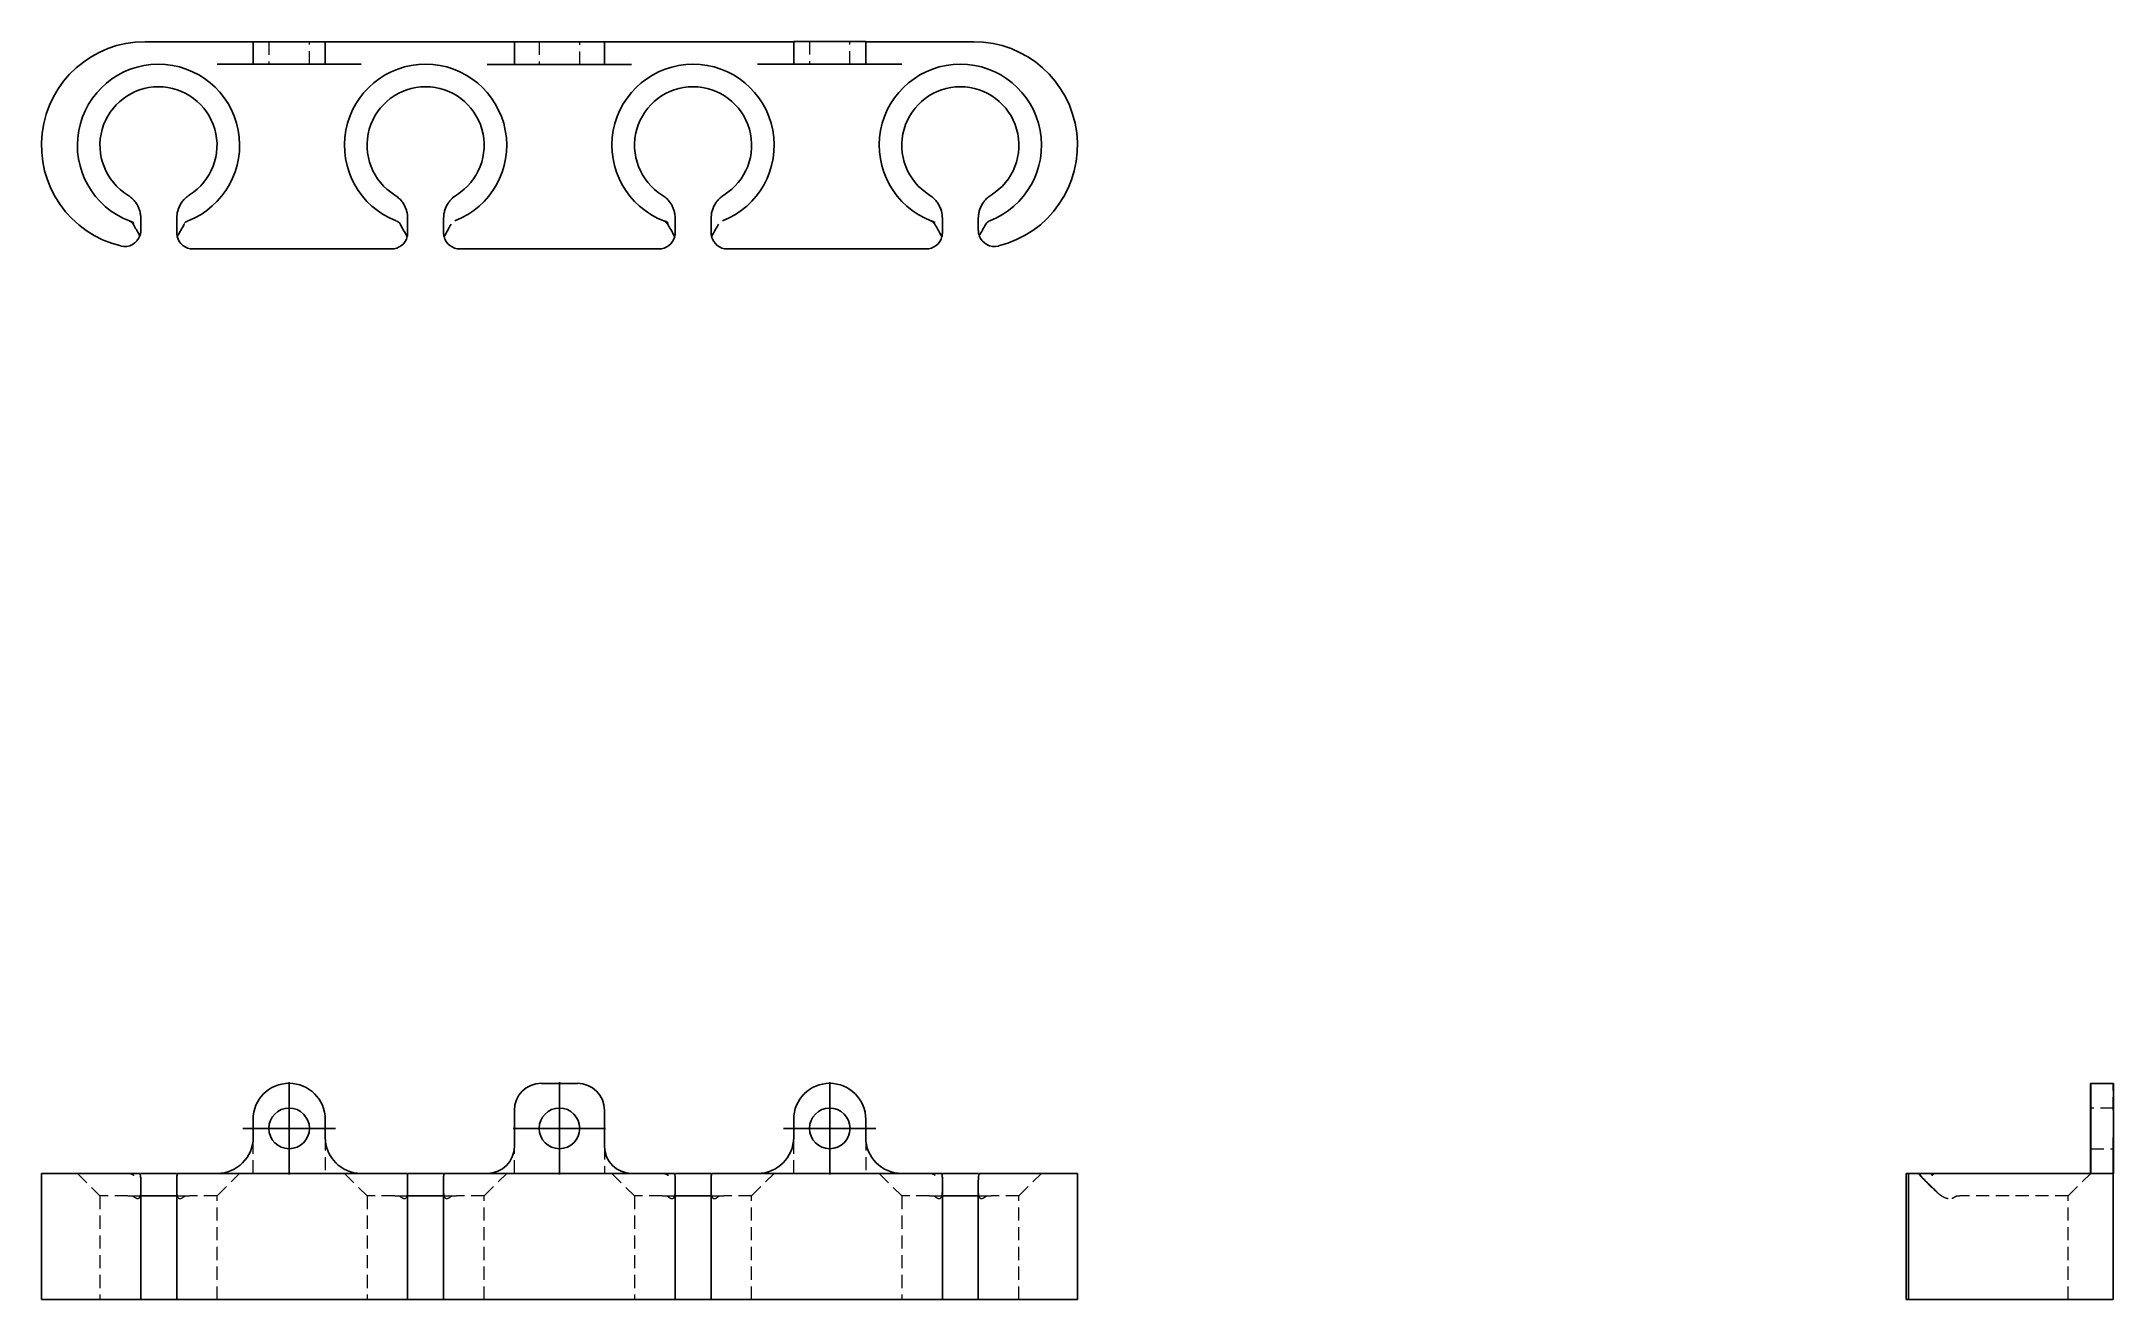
# Model space of a CAD drawing. Header units: millimetres. Extents: x 33 to 233, y 47 to 168.
import ezdxf

# ---------------------------------------------------------------- set-up
doc = ezdxf.new("R2010")
doc.units = ezdxf.units.MM
doc.linetypes.add('HIDDEN', pattern=[1.905, 1.27, -0.635])
doc.layers.add('10', color=7, linetype='Continuous')

# ---------------------------------------------------------------- blocks, each defined once
blk = doc.blocks.new('SW_CENTERMARKSYMBOL_0')
at = {"layer": '10', "color": 0}
for p, q in [((0, 2.5), (0, 4.46)), ((0, 0), (0, 2.5)), ((-2.5, 0), (-4.46, 0)), ((0, 0), (-2.5, 0)), ((0, 0), (0, -2.5)), ((0, 0), (2.5, 0)), ((2.5, 0), (4.46, 0)), ((0, -2.5), (0, -4.46))]:
    blk.add_line(p, q, dxfattribs=at)
blk = doc.blocks.new('SW_CENTERMARKSYMBOL_1')
at = {"layer": '10', "color": 0}
for p, q in [((0, 2.5), (0, 4.46)), ((0, 0), (0, 2.5)), ((-2.5, 0), (-4.46, 0)), ((0, 0), (-2.5, 0)), ((0, 0), (0, -2.5)), ((0, 0), (2.5, 0)), ((2.5, 0), (4.46, 0)), ((0, -2.5), (0, -4.46))]:
    blk.add_line(p, q, dxfattribs=at)
blk = doc.blocks.new('SW_CENTERMARKSYMBOL_2')
at = {"layer": '10', "color": 0}
for p, q in [((0, 2.5), (0, 4.46)), ((0, 0), (0, 2.5)), ((-2.5, 0), (-4.46, 0)), ((0, 0), (-2.5, 0)), ((0, 0), (0, -2.5)), ((0, 0), (2.5, 0)), ((2.5, 0), (4.46, 0)), ((0, -2.5), (0, -4.46))]:
    blk.add_line(p, q, dxfattribs=at)

msp = doc.modelspace()

# ---------------------------------------------------------------- linework, layer by layer
at = {"color": 7, "linetype": 'Continuous', "lineweight": 25}
for p, q in [((105.61, 168.01), (105.61, 165.81)), ((112.57, 168.01), (105.61, 168.01)), ((112.57, 165.81), (112.57, 168.01)), ((49.96, 167.99), (43, 167.99)), ((53.43, 167.99), (49.96, 167.99)), ((53.43, 167.99), (53.43, 165.81)), ((60.39, 167.99), (53.43, 167.99)), ((60.39, 165.81), (60.39, 167.99)), ((60.39, 167.99), (63.87, 167.99)), ((76.04, 167.99), (63.87, 167.99)), ((78.65, 167.99), (76.04, 167.99)), ((78.65, 167.99), (78.65, 165.78)), ((81.26, 167.99), (78.65, 167.99)), ((81.26, 167.99), (84.74, 167.99)), ((87.35, 167.99), (84.74, 167.99)), ((87.35, 165.78), (87.35, 167.99)), ((87.35, 167.99), (89.96, 167.99)), ((102.13, 167.99), (89.96, 167.99)), ((105.61, 167.99), (102.13, 167.99)), ((112.57, 167.99), (116.04, 167.99)), ((123, 167.99), (116.04, 167.99)), ((49.96, 165.81), (53.43, 165.81)), ((53.43, 165.81), (60.39, 165.81)), ((60.39, 165.81), (63.87, 165.81)), ((76.04, 165.78), (78.65, 165.78)), ((78.65, 165.78), (81.26, 165.78)), ((84.74, 165.78), (81.26, 165.78)), ((84.74, 165.78), (87.35, 165.78)), ((87.35, 165.78), (89.96, 165.78)), ((102.13, 165.81), (105.61, 165.81)), ((105.61, 165.81), (112.57, 165.81)), ((112.57, 165.81), (116.04, 165.81)), ((46.07, 149.75), (46.07, 149.55)), ((68.34, 149.55), (68.34, 149.75)), ((71.82, 149.75), (71.82, 149.55)), ((94.17, 149.55), (94.17, 149.75)), ((97.65, 149.75), (97.65, 149.55)), ((119.96, 149.55), (119.96, 149.75)), ((47.63, 147.99), (66.78, 147.99)), ((73.39, 147.99), (92.6, 147.99)), ((99.21, 147.99), (118.39, 147.99)), ((84.74, 67.43), (81.26, 67.43)), ((230.81, 67.43), (230.78, 67.43)), ((230.78, 67.43), (230.78, 64.83)), ((233.01, 67.43), (230.81, 67.43)), ((230.81, 67.43), (230.81, 63.96)), ((233.01, 63.96), (233.01, 67.43)), ((78.65, 64.83), (78.65, 61.35)), ((87.35, 61.35), (87.35, 64.83)), ((230.78, 61.35), (230.78, 64.83)), ((53.43, 62.22), (53.43, 63.96)), ((60.39, 62.22), (60.39, 63.96)), ((105.61, 62.22), (105.61, 63.96)), ((112.57, 62.22), (112.57, 63.96)), ((230.81, 62.22), (230.81, 63.96)), ((230.81, 62.22), (230.81, 58.74)), ((232.99, 62.22), (232.99, 58.74)), ((233.01, 58.74), (233.01, 63.96)), ((230.78, 61.35), (230.78, 58.74)), ((33, 58.74), (33, 46.57)), ((40.66, 58.74), (33, 58.74)), ((42.5, 58.74), (40.66, 58.74)), ((46.04, 58.74), (42.56, 58.74)), ((42.59, 46.57), (42.59, 58.07)), ((46.07, 58.31), (46.07, 46.57)), ((47.63, 58.74), (46.11, 58.74)), ((47.63, 58.74), (66.78, 58.74)), ((68.3, 58.74), (66.78, 58.74)), ((68.34, 46.57), (68.34, 58.31)), ((71.8, 58.74), (68.36, 58.74)), ((71.82, 58.31), (71.82, 46.57)), ((73.39, 58.74), (71.86, 58.74)), ((73.39, 58.74), (92.6, 58.74)), ((94.12, 58.74), (92.6, 58.74)), ((94.17, 46.57), (94.17, 58.31)), ((97.62, 58.74), (94.19, 58.74)), ((97.65, 58.31), (97.65, 46.57)), ((99.21, 58.74), (97.69, 58.74)), ((99.21, 58.74), (118.39, 58.74)), ((119.91, 58.74), (118.39, 58.74)), ((119.96, 46.57), (119.96, 58.31)), ((123.46, 58.74), (119.98, 58.74)), ((123.43, 58.07), (123.43, 46.57)), ((125.37, 58.74), (123.53, 58.74)), ((133, 58.74), (125.37, 58.74)), ((133, 46.57), (133, 58.74)), ((212.99, 58.74), (212.99, 46.57)), ((213.22, 58.74), (212.99, 58.74)), ((213.23, 58.74), (213.23, 46.57)), ((213.27, 58.74), (213.23, 58.74)), ((232.99, 58.74), (213.27, 58.74)), ((232.99, 46.57), (232.99, 58.74)), ((232.99, 58.74), (233.01, 58.74)), ((42.59, 56.57), (46.07, 56.57)), ((68.34, 56.57), (71.82, 56.57)), ((94.17, 56.57), (97.65, 56.57)), ((119.96, 56.57), (123.43, 56.57)), ((33, 46.57), (40.66, 46.57)), ((40.66, 46.57), (42.59, 46.57)), ((42.59, 46.57), (46.07, 46.57)), ((46.07, 46.57), (47.63, 46.57)), ((66.78, 46.57), (47.63, 46.57)), ((66.78, 46.57), (68.34, 46.57)), ((68.34, 46.57), (71.82, 46.57)), ((71.82, 46.57), (73.39, 46.57)), ((92.6, 46.57), (73.39, 46.57)), ((92.6, 46.57), (94.17, 46.57)), ((94.17, 46.57), (97.65, 46.57)), ((97.65, 46.57), (99.21, 46.57)), ((118.39, 46.57), (99.21, 46.57)), ((118.39, 46.57), (119.96, 46.57)), ((119.96, 46.57), (123.43, 46.57)), ((123.43, 46.57), (125.37, 46.57)), ((125.37, 46.57), (133, 46.57)), ((212.99, 46.57), (213.22, 46.57)), ((213.23, 46.57), (213.27, 46.57)), ((213.27, 46.57), (232.99, 46.57))]:
    msp.add_line(p, q, dxfattribs=at)
at = {"color": 7, "linetype": 'HIDDEN', "lineweight": 18}
for p, q in [((107.13, 168.01), (107.13, 165.81)), ((111.04, 165.81), (111.04, 168.01)), ((54.96, 167.99), (54.96, 165.81)), ((58.87, 165.81), (58.87, 167.99)), ((81.04, 167.99), (81.04, 165.78)), ((84.96, 165.78), (84.96, 167.99)), ((112.57, 167.99), (105.61, 167.99)), ((232.99, 64.83), (232.99, 67.43)), ((230.81, 65.04), (230.78, 65.04)), ((233.01, 65.04), (230.81, 65.04)), ((232.99, 64.83), (232.99, 58.74)), ((53.43, 58.74), (53.43, 62.22)), ((60.39, 62.22), (60.39, 58.74)), ((105.61, 58.74), (105.61, 62.22)), ((112.57, 62.22), (112.57, 58.74)), ((78.65, 58.74), (78.65, 61.35)), ((87.35, 61.35), (87.35, 58.74)), ((230.78, 61.13), (230.81, 61.13)), ((230.81, 61.13), (233.01, 61.13)), ((36.48, 58.74), (38.65, 56.57)), ((49.96, 56.57), (52.13, 58.74)), ((62.26, 58.74), (64.43, 56.57)), ((75.74, 56.57), (77.91, 58.74)), ((88.07, 58.74), (90.25, 56.57)), ((101.55, 56.57), (103.72, 58.74)), ((113.87, 58.74), (116.04, 56.57)), ((127.35, 56.57), (129.52, 58.74)), ((213.22, 58.74), (213.22, 46.57)), ((214.55, 58.31), (214.75, 58.12)), ((214.55, 58.31), (214.75, 58.12)), ((214.75, 58.12), (214.55, 58.31)), ((214.55, 58.31), (214.75, 58.12)), ((228.64, 56.57), (230.81, 58.74)), ((41.35, 56.57), (38.65, 56.57)), ((38.65, 56.57), (38.65, 46.57)), ((41.35, 56.57), (42.59, 56.57)), ((46.07, 56.57), (47.3, 56.57)), ((49.96, 56.57), (47.3, 56.57)), ((49.96, 46.57), (49.96, 56.57)), ((67.11, 56.57), (64.43, 56.57)), ((64.43, 56.57), (64.43, 46.57)), ((67.11, 56.57), (68.34, 56.57)), ((71.82, 56.57), (73.06, 56.57)), ((75.74, 56.57), (73.06, 56.57)), ((75.74, 46.57), (75.74, 56.57)), ((92.93, 56.57), (90.25, 56.57)), ((90.25, 56.57), (90.25, 46.57)), ((92.93, 56.57), (94.17, 56.57)), ((97.65, 56.57), (98.88, 56.57)), ((101.55, 56.57), (98.88, 56.57)), ((101.55, 46.57), (101.55, 56.57)), ((118.72, 56.57), (116.04, 56.57)), ((116.04, 56.57), (116.04, 46.57)), ((118.72, 56.57), (119.96, 56.57)), ((123.43, 56.57), (124.67, 56.57)), ((127.35, 56.57), (124.67, 56.57)), ((127.35, 46.57), (127.35, 56.57)), ((228.64, 56.57), (218.18, 56.57)), ((228.64, 46.57), (228.64, 56.57))]:
    msp.add_line(p, q, dxfattribs=at)
at = {"color": 7, "linetype": 'Continuous', "lineweight": 25, "flags": 128}
for points in [[(41.86, 150.37), (41.87, 150.36), (41.88, 150.35)], [(93.44, 150.38), (93.45, 150.37), (93.45, 150.35)], [(119.22, 150.39), (119.23, 150.37), (119.24, 150.36)]]:
    msp.add_lwpolyline(points, dxfattribs=at)
at = {"color": 7, "linetype": 'Continuous', "lineweight": 25}
for centre in [(56.91, 63.09), (83, 63.09), (109.09, 63.09)]:
    msp.add_circle(centre, 1.96, dxfattribs=at)
for centre, radius, start, end in [((43, 157.99), 10, 90, 256.4654), ((123, 157.99), 10, 283.7162, 90), ((44.3, 157.99), 7.83, 291.4232, 248.969), ((70.08, 157.99), 7.83, 291.2085, 248.7544), ((95.9, 157.99), 7.83, 291.2889, 248.8348), ((121.7, 157.99), 7.83, 291.227, 248.773), ((44.3, 157.99), 5.65, 301.9691, 238.4549), ((70.08, 157.99), 5.65, 301.7368, 238.2231), ((95.9, 157.99), 5.65, 301.8238, 238.31), ((121.7, 157.99), 5.65, 301.7569, 238.2431), ((41.03, 149.79), 1.57, 256.4654, 340.401), ((47.63, 149.55), 1.57, 193.386, 270), ((66.78, 149.55), 1.57, 270, 346.4772), ((73.39, 149.55), 1.57, 193.5511, 270), ((92.6, 149.55), 1.57, 270, 346.4159), ((99.21, 149.55), 1.57, 193.4896, 270), ((118.39, 149.55), 1.57, 270, 346.463), ((125, 149.79), 1.57, 199.6111, 283.7162), ((56.91, 63.96), 3.48, 0, 180), ((81.26, 64.83), 2.61, 90, 180), ((84.74, 64.83), 2.61, 0, 90), ((109.09, 63.96), 3.48, 0, 180), ((49.96, 62.22), 3.48, 270, 0), ((63.87, 62.22), 3.48, 180, 270), ((102.13, 62.22), 3.48, 270, 0), ((116.04, 62.22), 3.48, 180, 270), ((76.04, 61.35), 2.61, 270, 0), ((89.96, 61.35), 2.61, 180, 270)]:
    msp.add_arc(centre, radius, start, end, dxfattribs=at)
for points in [[(41.35, 153.17), (41.41, 153.13), (41.48, 153.08), (41.54, 153.04)], [(41.9, 152.72), (41.98, 152.62), (42.07, 152.52), (42.15, 152.4)], [(46.49, 152.4), (46.58, 152.53), (46.67, 152.65), (46.76, 152.75)], [(47.12, 153.07), (47.17, 153.11), (47.24, 153.15), (47.3, 153.19)], [(67.11, 153.18), (67.17, 153.14), (67.23, 153.1), (67.3, 153.05)], [(67.65, 152.74), (67.74, 152.64), (67.83, 152.52), (67.91, 152.4)], [(72.87, 153.05), (72.93, 153.1), (72.99, 153.14), (73.06, 153.18)], [(92.93, 153.18), (92.99, 153.14), (93.06, 153.09), (93.12, 153.05)], [(93.47, 152.73), (93.56, 152.63), (93.65, 152.52), (93.73, 152.4)], [(98.69, 153.06), (98.75, 153.1), (98.82, 153.14), (98.88, 153.18)], [(118.72, 153.18), (118.78, 153.14), (118.85, 153.1), (118.91, 153.05)], [(119.26, 152.73), (119.35, 152.64), (119.44, 152.52), (119.52, 152.4)], [(124.48, 153.05), (124.54, 153.1), (124.61, 153.14), (124.67, 153.18)], [(41.5, 150.68), (41.65, 150.65), (41.8, 150.59), (41.9, 150.51)], [(41.51, 150.67), (41.65, 150.62), (41.77, 150.54), (41.87, 150.51)], [(41.9, 150.45), (41.9, 150.46), (41.9, 150.48), (41.9, 150.51)], [(42.59, 149.79), (42.59, 150.2), (42.59, 150.59), (42.59, 150.95)], [(46.07, 150.98), (46.07, 150.6), (46.07, 150.2), (46.07, 149.75)], [(46.11, 149.19), (46.34, 149.58), (46.56, 149.97), (46.78, 150.36)], [(46.78, 150.44), (46.87, 150.55), (47, 150.64), (47.14, 150.69)], [(67.27, 150.68), (67.41, 150.63), (67.54, 150.53), (67.64, 150.42)], [(67.63, 150.36), (67.85, 149.96), (68.07, 149.57), (68.3, 149.19)], [(68.34, 149.75), (68.34, 150.19), (68.34, 150.59), (68.34, 150.96)], [(71.82, 150.96), (71.82, 150.59), (71.82, 150.19), (71.82, 149.75)], [(72.54, 150.36), (72.54, 150.36), (72.54, 150.37), (72.55, 150.38)], [(93.07, 150.69), (93.23, 150.66), (93.38, 150.6), (93.48, 150.51)], [(93.44, 150.38), (93.45, 150.39), (93.46, 150.4), (93.46, 150.42)], [(93.47, 150.43), (93.48, 150.45), (93.48, 150.48), (93.48, 150.51)], [(94.17, 149.75), (94.17, 150.19), (94.17, 150.59), (94.17, 150.96)], [(97.65, 150.97), (97.65, 150.59), (97.65, 150.19), (97.65, 149.75)], [(98.36, 150.36), (98.36, 150.37), (98.37, 150.37), (98.37, 150.38)], [(118.86, 150.69), (119.02, 150.66), (119.16, 150.6), (119.27, 150.52)], [(119.23, 150.38), (119.24, 150.39), (119.25, 150.4), (119.25, 150.42)], [(119.96, 149.75), (119.96, 150.19), (119.96, 150.59), (119.96, 150.96)], [(123.43, 150.96), (123.43, 150.6), (123.43, 150.21), (123.43, 149.79)], [(123.53, 149.27), (123.74, 149.63), (123.94, 149.99), (124.15, 150.36)], [(42.59, 149.74), (42.59, 149.76), (42.59, 149.77), (42.59, 149.79)], [(42.59, 58.12), (42.59, 58.1), (42.59, 58.09), (42.59, 58.07)]]:
    msp.add_open_spline(points, degree=3, dxfattribs=at)
for points, knots in [([(41.54, 153.04), (41.61, 152.99), (41.67, 152.94), (41.79, 152.83), (41.85, 152.77), (41.9, 152.72)], [0, 0, 0, 0, 0.5, 0.5, 1, 1, 1, 1]), ([(42.15, 152.4), (42.17, 152.37), (42.21, 152.31), (42.3, 152.15), (42.43, 151.89), (42.52, 151.59), (42.56, 151.35), (42.59, 151.14), (42.59, 151.01), (42.59, 150.95)], [0, 0, 0, 0, 0.062479, 0.124046, 0.333455, 0.557709, 0.692715, 0.839697, 1, 1, 1, 1]), ([(46.07, 150.98), (46.07, 151.08), (46.08, 151.19), (46.1, 151.41), (46.12, 151.53), (46.19, 151.77), (46.23, 151.9), (46.35, 152.16), (46.42, 152.28), (46.49, 152.4)], [0, 0, 0, 0, 0.25, 0.25, 0.5, 0.5, 0.75, 0.75, 1, 1, 1, 1]), ([(46.76, 152.75), (46.78, 152.76), (46.8, 152.79), (46.84, 152.83), (46.88, 152.87), (46.94, 152.92), (47.02, 152.99), (47.08, 153.04), (47.12, 153.07)], [0, 0, 0, 0, 0.117933, 0.239576, 0.366082, 0.498476, 0.742705, 1, 1, 1, 1]), ([(67.3, 153.05), (67.36, 153.01), (67.42, 152.95), (67.54, 152.84), (67.6, 152.79), (67.65, 152.74)], [0, 0, 0, 0, 0.5, 0.5, 1, 1, 1, 1]), ([(67.91, 152.4), (67.99, 152.28), (68.06, 152.16), (68.17, 151.9), (68.22, 151.77), (68.32, 151.4), (68.34, 151.17), (68.34, 150.96)], [0, 0, 0, 0, 0.25, 0.25, 0.5, 0.5, 1, 1, 1, 1]), ([(71.82, 150.96), (71.82, 151.06), (71.83, 151.17), (71.86, 151.4), (71.88, 151.51), (71.95, 151.77), (71.99, 151.9), (72.11, 152.16), (72.18, 152.28), (72.25, 152.4)], [0, 0, 0, 0, 0.25, 0.25, 0.5, 0.5, 0.75, 0.75, 1, 1, 1, 1]), ([(72.25, 152.4), (72.27, 152.43), (72.31, 152.49), (72.38, 152.57), (72.45, 152.66), (72.49, 152.71), (72.52, 152.73)], [0, 0, 0, 0, 0.239, 0.484478, 0.737747, 1, 1, 1, 1]), ([(72.52, 152.73), (72.53, 152.75), (72.55, 152.77), (72.59, 152.81), (72.63, 152.85), (72.69, 152.91), (72.77, 152.98), (72.84, 153.03), (72.87, 153.05)], [0, 0, 0, 0, 0.117596, 0.239124, 0.365742, 0.498472, 0.7432, 1, 1, 1, 1]), ([(93.12, 153.05), (93.18, 153), (93.25, 152.95), (93.37, 152.84), (93.42, 152.78), (93.47, 152.73)], [0, 0, 0, 0, 0.5, 0.5, 1, 1, 1, 1]), ([(93.73, 152.4), (93.75, 152.37), (93.79, 152.32), (93.88, 152.15), (94, 151.89), (94.09, 151.6), (94.14, 151.36), (94.16, 151.15), (94.17, 151.02), (94.17, 150.96)], [0, 0, 0, 0, 0.060069, 0.119325, 0.329874, 0.555322, 0.691069, 0.838844, 1, 1, 1, 1]), ([(97.65, 150.97), (97.65, 151.07), (97.65, 151.18), (97.68, 151.4), (97.7, 151.52), (97.77, 151.77), (97.81, 151.9), (97.93, 152.16), (98, 152.28), (98.08, 152.4)], [0, 0, 0, 0, 0.25, 0.25, 0.5, 0.5, 0.75, 0.75, 1, 1, 1, 1]), ([(98.08, 152.4), (98.1, 152.43), (98.14, 152.49), (98.2, 152.58), (98.27, 152.66), (98.32, 152.71), (98.34, 152.74)], [0, 0, 0, 0, 0.238849, 0.484243, 0.737547, 1, 1, 1, 1]), ([(98.34, 152.74), (98.35, 152.75), (98.38, 152.78), (98.42, 152.82), (98.46, 152.86), (98.52, 152.91), (98.6, 152.98), (98.66, 153.03), (98.69, 153.06)], [0, 0, 0, 0, 0.117909, 0.239543, 0.366057, 0.498476, 0.742707, 1, 1, 1, 1]), ([(118.91, 153.05), (118.97, 153), (119.04, 152.95), (119.16, 152.84), (119.21, 152.79), (119.26, 152.73)], [0, 0, 0, 0, 0.5, 0.5, 1, 1, 1, 1]), ([(119.52, 152.4), (119.6, 152.28), (119.67, 152.16), (119.79, 151.9), (119.83, 151.77), (119.93, 151.39), (119.96, 151.17), (119.96, 150.96)], [0, 0, 0, 0, 0.25, 0.25, 0.5, 0.5, 1, 1, 1, 1]), ([(123.43, 150.96), (123.43, 151.06), (123.44, 151.17), (123.47, 151.4), (123.49, 151.52), (123.56, 151.77), (123.6, 151.9), (123.72, 152.16), (123.79, 152.28), (123.87, 152.4)], [0, 0, 0, 0, 0.25, 0.25, 0.5, 0.5, 0.75, 0.75, 1, 1, 1, 1]), ([(123.87, 152.4), (123.89, 152.43), (123.93, 152.49), (123.99, 152.57), (124.06, 152.66), (124.11, 152.71), (124.13, 152.73)], [0, 0, 0, 0, 0.2389647, 0.4844236, 0.7377003, 1, 1, 1, 1]), ([(124.13, 152.73), (124.18, 152.79), (124.23, 152.84), (124.35, 152.95), (124.42, 153), (124.48, 153.05)], [0, 0, 0, 0, 0.5, 0.5, 1, 1, 1, 1]), ([(41.51, 150.67), (41.53, 150.67), (41.57, 150.65), (41.64, 150.61), (41.71, 150.56), (41.8, 150.47), (41.84, 150.41), (41.86, 150.37)], [0, 0, 0, 0, 0.1249967, 0.2499141, 0.4998506, 0.7235142, 1, 1, 1, 1]), ([(41.88, 150.35), (41.97, 150.18), (42.07, 150.01), (42.16, 149.85), (42.27, 149.65), (42.39, 149.46), (42.5, 149.26)], [0.0321046, 0.0321046, 0.0321046, 0.0321046, 0.0990268, 0.0990268, 0.0990268, 0.1771757, 0.1771757, 0.1771757, 0.1771757]), ([(71.86, 149.18), (71.99, 149.4), (72.12, 149.63), (72.25, 149.85), (72.34, 150.02), (72.44, 150.19), (72.54, 150.36)], [0.0099721, 0.0099721, 0.0099721, 0.0099721, 0.0977364, 0.0977364, 0.0977364, 0.1649137, 0.1649137, 0.1649137, 0.1649137]), ([(93.09, 150.68), (93.11, 150.67), (93.15, 150.66), (93.22, 150.62), (93.29, 150.56), (93.35, 150.5), (93.4, 150.45), (93.41, 150.42), (93.42, 150.41), (93.43, 150.4), (93.43, 150.39), (93.43, 150.39), (93.44, 150.4), (93.43, 150.39), (93.43, 150.39)], [0, 0, 0, 0, 0.123435, 0.281283, 0.472087, 0.708571, 0.826999, 0.886243, 0.915861, 0.930673, 0.940549, 0.95545, 0.970299, 1, 1, 1, 1]), ([(93.45, 150.35), (93.55, 150.19), (93.64, 150.02), (93.74, 149.85), (93.87, 149.63), (93.99, 149.41), (94.12, 149.18)], [0.0323654, 0.0323654, 0.0323654, 0.0323654, 0.099145, 0.099145, 0.099145, 0.1881763, 0.1881763, 0.1881763, 0.1881763]), ([(97.69, 149.19), (97.82, 149.41), (97.94, 149.63), (98.07, 149.85), (98.17, 150.02), (98.26, 150.19), (98.36, 150.36)], [0.0098902, 0.0098902, 0.0098902, 0.0098902, 0.0977986, 0.0977986, 0.0977986, 0.1648945, 0.1648945, 0.1648945, 0.1648945]), ([(118.88, 150.69), (118.92, 150.67), (118.95, 150.66), (119.02, 150.62), (119.05, 150.6), (119.13, 150.54), (119.18, 150.51), (119.24, 150.51)], [0, 0, 0, 0, 0.25, 0.25, 0.5, 0.5, 1, 1, 1, 1]), ([(118.88, 150.68), (118.9, 150.68), (118.94, 150.66), (119.01, 150.62), (119.08, 150.56), (119.14, 150.5), (119.18, 150.45), (119.2, 150.42), (119.21, 150.41), (119.22, 150.4), (119.22, 150.4), (119.22, 150.4), (119.22, 150.4), (119.22, 150.4), (119.22, 150.4), (119.22, 150.39)], [0, 0, 0, 0, 0.12686, 0.2890501, 0.4850797, 0.7280729, 0.8497604, 0.9106351, 0.9410688, 0.9562884, 0.962377, 0.9675958, 0.9757741, 0.9838526, 1, 1, 1, 1]), ([(119.24, 150.36), (119.34, 150.19), (119.43, 150.02), (119.53, 149.85), (119.66, 149.63), (119.78, 149.41), (119.91, 149.19)], [0.0324856, 0.0324856, 0.0324856, 0.0324856, 0.0992003, 0.0992003, 0.0992003, 0.1883468, 0.1883468, 0.1883468, 0.1883468]), ([(124.17, 150.38), (124.21, 150.45), (124.26, 150.51), (124.38, 150.62), (124.45, 150.66), (124.52, 150.69)], [0, 0, 0, 0, 0.5, 0.5, 1, 1, 1, 1]), ([(42.5, 149.26), (42.54, 149.36), (42.56, 149.47), (42.58, 149.57), (42.58, 149.63), (42.59, 149.69), (42.59, 149.74)], [0, 0, 0, 0, 0.0661526, 0.0661526, 0.0661526, 0.1026304, 0.1026304, 0.1026304, 0.1026304]), ([(46.07, 149.55), (46.07, 149.55), (46.07, 149.55), (46.07, 149.54), (46.07, 149.52), (46.07, 149.51), (46.07, 149.49), (46.07, 149.46), (46.07, 149.43), (46.08, 149.4), (46.08, 149.34), (46.09, 149.28), (46.1, 149.23), (46.11, 149.21), (46.11, 149.2), (46.11, 149.19)], [0.28113976, 0.28113976, 0.28113976, 0.28113976, 0.28299654, 0.28299654, 0.28299654, 0.2936852, 0.2936852, 0.2936852, 0.31225106, 0.31225106, 0.31225106, 0.35307403, 0.35307403, 0.35307403, 0.36238046, 0.36238046, 0.36238046, 0.36238046]), ([(68.3, 149.19), (68.31, 149.25), (68.33, 149.32), (68.33, 149.39), (68.34, 149.4), (68.34, 149.41), (68.34, 149.42), (68.34, 149.44), (68.34, 149.47), (68.34, 149.5), (68.34, 149.51), (68.34, 149.53), (68.34, 149.55), (68.34, 149.55), (68.34, 149.55), (68.34, 149.55)], [0, 0, 0, 0, 0.03799242, 0.03799242, 0.03799242, 0.04253696, 0.04253696, 0.04253696, 0.05612966, 0.05612966, 0.05612966, 0.06434991, 0.06434991, 0.06434991, 0.06508383, 0.06508383, 0.06508383, 0.06508383]), ([(71.82, 149.55), (71.82, 149.54), (71.82, 149.54), (71.82, 149.53), (71.82, 149.51), (71.82, 149.49), (71.82, 149.48), (71.82, 149.44), (71.83, 149.41), (71.83, 149.37), (71.84, 149.31), (71.85, 149.24), (71.86, 149.18)], [0.2843884, 0.2843884, 0.2843884, 0.2843884, 0.28841964, 0.28841964, 0.28841964, 0.30017628, 0.30017628, 0.30017628, 0.32321324, 0.32321324, 0.32321324, 0.36786289, 0.36786289, 0.36786289, 0.36786289]), ([(94.12, 149.18), (94.14, 149.25), (94.15, 149.32), (94.16, 149.39), (94.16, 149.4), (94.16, 149.41), (94.16, 149.42), (94.16, 149.44), (94.17, 149.47), (94.17, 149.5), (94.17, 149.51), (94.17, 149.53), (94.17, 149.55), (94.17, 149.55), (94.17, 149.55), (94.17, 149.55)], [0, 0, 0, 0, 0.03805992, 0.03805992, 0.03805992, 0.04279688, 0.04279688, 0.04279688, 0.05642216, 0.05642216, 0.05642216, 0.06464924, 0.06464924, 0.06464924, 0.06540897, 0.06540897, 0.06540897, 0.06540897]), ([(97.65, 149.55), (97.65, 149.55), (97.65, 149.54), (97.65, 149.53), (97.65, 149.51), (97.65, 149.5), (97.65, 149.48), (97.65, 149.44), (97.65, 149.41), (97.66, 149.37), (97.66, 149.31), (97.67, 149.25), (97.69, 149.19)], [0.28440999, 0.28440999, 0.28440999, 0.28440999, 0.28833068, 0.28833068, 0.28833068, 0.3000368, 0.3000368, 0.3000368, 0.32282615, 0.32282615, 0.32282615, 0.36747654, 0.36747654, 0.36747654, 0.36747654]), ([(119.91, 149.19), (119.93, 149.25), (119.94, 149.32), (119.95, 149.39), (119.95, 149.4), (119.95, 149.41), (119.95, 149.42), (119.95, 149.44), (119.95, 149.47), (119.96, 149.5), (119.96, 149.51), (119.96, 149.53), (119.96, 149.55), (119.96, 149.55), (119.96, 149.55), (119.96, 149.55)], [0, 0, 0, 0, 0.03800798, 0.03800798, 0.03800798, 0.04259711, 0.04259711, 0.04259711, 0.05619735, 0.05619735, 0.05619735, 0.06441918, 0.06441918, 0.06441918, 0.06515909, 0.06515909, 0.06515909, 0.06515909]), ([(123.43, 149.79), (123.43, 149.78), (123.43, 149.77), (123.44, 149.76), (123.44, 149.76), (123.44, 149.75), (123.44, 149.75)], [0.284453359, 0.284453359, 0.284453359, 0.284453359, 0.29070841, 0.29070841, 0.29070841, 0.293336558, 0.293336558, 0.293336558, 0.293336558]), ([(123.44, 149.75), (123.44, 149.73), (123.44, 149.72), (123.44, 149.7), (123.44, 149.66), (123.44, 149.62), (123.45, 149.58), (123.46, 149.51), (123.47, 149.44), (123.49, 149.38), (123.49, 149.36), (123.5, 149.35), (123.5, 149.33), (123.51, 149.31), (123.52, 149.29), (123.53, 149.27)], [0.2933366, 0.2933366, 0.2933366, 0.2933366, 0.3037043, 0.3037043, 0.3037043, 0.3301548, 0.3301548, 0.3301548, 0.3798946, 0.3798946, 0.3798946, 0.3926739, 0.3926739, 0.3926739, 0.4099849, 0.4099849, 0.4099849, 0.4099849]), ([(42.5, 58.74), (42.54, 58.58), (42.56, 58.44), (42.58, 58.31), (42.58, 58.24), (42.59, 58.18), (42.59, 58.12)], [0, 0, 0, 0, 0.0661526, 0.0661526, 0.0661526, 0.1026304, 0.1026304, 0.1026304, 0.1026304]), ([(46.07, 58.31), (46.07, 58.32), (46.07, 58.32), (46.07, 58.32), (46.07, 58.34), (46.07, 58.36), (46.07, 58.38), (46.07, 58.41), (46.07, 58.44), (46.08, 58.47), (46.08, 58.54), (46.09, 58.61), (46.1, 58.69), (46.11, 58.7), (46.11, 58.72), (46.11, 58.74)], [0.28113976, 0.28113976, 0.28113976, 0.28113976, 0.28299654, 0.28299654, 0.28299654, 0.2936852, 0.2936852, 0.2936852, 0.31225106, 0.31225106, 0.31225106, 0.35307403, 0.35307403, 0.35307403, 0.36238046, 0.36238046, 0.36238046, 0.36238046]), ([(68.3, 58.74), (68.31, 58.65), (68.33, 58.56), (68.33, 58.48), (68.34, 58.47), (68.34, 58.46), (68.34, 58.45), (68.34, 58.42), (68.34, 58.39), (68.34, 58.36), (68.34, 58.35), (68.34, 58.33), (68.34, 58.31), (68.34, 58.31), (68.34, 58.31), (68.34, 58.31)], [0, 0, 0, 0, 0.03799242, 0.03799242, 0.03799242, 0.04253696, 0.04253696, 0.04253696, 0.05612966, 0.05612966, 0.05612966, 0.06434991, 0.06434991, 0.06434991, 0.06508383, 0.06508383, 0.06508383, 0.06508383]), ([(71.82, 58.31), (71.82, 58.31), (71.82, 58.32), (71.82, 58.33), (71.82, 58.35), (71.82, 58.37), (71.82, 58.38), (71.82, 58.42), (71.83, 58.46), (71.83, 58.5), (71.84, 58.58), (71.85, 58.66), (71.86, 58.74)], [0.2843884, 0.2843884, 0.2843884, 0.2843884, 0.28841964, 0.28841964, 0.28841964, 0.30017628, 0.30017628, 0.30017628, 0.32321324, 0.32321324, 0.32321324, 0.36786289, 0.36786289, 0.36786289, 0.36786289]), ([(94.12, 58.74), (94.14, 58.65), (94.15, 58.56), (94.16, 58.48), (94.16, 58.47), (94.16, 58.46), (94.16, 58.45), (94.16, 58.42), (94.17, 58.39), (94.17, 58.36), (94.17, 58.35), (94.17, 58.33), (94.17, 58.31), (94.17, 58.31), (94.17, 58.31), (94.17, 58.31)], [0, 0, 0, 0, 0.03805992, 0.03805992, 0.03805992, 0.04279688, 0.04279688, 0.04279688, 0.05642216, 0.05642216, 0.05642216, 0.06464924, 0.06464924, 0.06464924, 0.06540897, 0.06540897, 0.06540897, 0.06540897]), ([(97.65, 58.31), (97.65, 58.32), (97.65, 58.32), (97.65, 58.33), (97.65, 58.35), (97.65, 58.37), (97.65, 58.39), (97.65, 58.42), (97.65, 58.46), (97.66, 58.5), (97.66, 58.58), (97.67, 58.66), (97.69, 58.74)], [0.28440999, 0.28440999, 0.28440999, 0.28440999, 0.28833068, 0.28833068, 0.28833068, 0.3000368, 0.3000368, 0.3000368, 0.32282615, 0.32282615, 0.32282615, 0.36747654, 0.36747654, 0.36747654, 0.36747654]), ([(119.91, 58.74), (119.93, 58.65), (119.94, 58.56), (119.95, 58.48), (119.95, 58.47), (119.95, 58.46), (119.95, 58.45), (119.95, 58.42), (119.95, 58.39), (119.96, 58.36), (119.96, 58.35), (119.96, 58.33), (119.96, 58.31), (119.96, 58.31), (119.96, 58.31), (119.96, 58.31)], [0, 0, 0, 0, 0.03800798, 0.03800798, 0.03800798, 0.04259711, 0.04259711, 0.04259711, 0.05619735, 0.05619735, 0.05619735, 0.06441918, 0.06441918, 0.06441918, 0.06515909, 0.06515909, 0.06515909, 0.06515909]), ([(123.43, 58.07), (123.43, 58.08), (123.43, 58.09), (123.44, 58.1), (123.44, 58.11), (123.44, 58.11), (123.44, 58.12)], [0.284453359, 0.284453359, 0.284453359, 0.284453359, 0.29070841, 0.29070841, 0.29070841, 0.293336558, 0.293336558, 0.293336558, 0.293336558]), ([(123.44, 58.12), (123.44, 58.13), (123.44, 58.15), (123.44, 58.17), (123.44, 58.21), (123.44, 58.26), (123.45, 58.3), (123.46, 58.39), (123.47, 58.48), (123.49, 58.57), (123.49, 58.59), (123.5, 58.62), (123.5, 58.64), (123.51, 58.67), (123.52, 58.71), (123.53, 58.74)], [0.2933366, 0.2933366, 0.2933366, 0.2933366, 0.3037043, 0.3037043, 0.3037043, 0.3301548, 0.3301548, 0.3301548, 0.3798946, 0.3798946, 0.3798946, 0.3926739, 0.3926739, 0.3926739, 0.4099849, 0.4099849, 0.4099849, 0.4099849])]:
    msp.add_open_spline(points, degree=3, knots=knots, dxfattribs=at)
at = {"color": 7, "linetype": 'HIDDEN', "lineweight": 18}
for points in [[(41.5, 58.74), (41.65, 58.71), (41.8, 58.64), (41.9, 58.55)], [(41.51, 58.74), (41.65, 58.74), (41.77, 58.71), (41.87, 58.59)], [(41.9, 58.61), (41.9, 58.59), (41.9, 58.57), (41.9, 58.55)], [(93.07, 58.74), (93.23, 58.71), (93.38, 58.64), (93.48, 58.55)], [(93.44, 58.73), (93.45, 58.71), (93.46, 58.69), (93.46, 58.66)], [(93.47, 58.64), (93.48, 58.61), (93.48, 58.58), (93.48, 58.55)], [(118.86, 58.74), (119.02, 58.71), (119.16, 58.64), (119.27, 58.55)], [(119.23, 58.73), (119.24, 58.71), (119.25, 58.69), (119.25, 58.66)], [(214.74, 58.12), (214.76, 58.1), (214.77, 58.09), (214.79, 58.07)], [(214.75, 58.12), (215.19, 57.69), (215.59, 57.3), (215.96, 56.94)], [(215.97, 56.94), (215.59, 57.3), (215.19, 57.69), (214.75, 58.12)], [(214.75, 58.12), (215.19, 57.69), (215.59, 57.3), (215.96, 56.94)], [(215.96, 56.94), (215.59, 57.3), (215.19, 57.69), (214.75, 58.12)], [(214.75, 58.12), (215.19, 57.69), (215.59, 57.3), (215.96, 56.94)], [(215.98, 56.93), (215.6, 57.29), (215.2, 57.68), (214.75, 58.12)], [(215.96, 56.94), (215.6, 57.29), (215.21, 57.66), (214.79, 58.07)], [(214.79, 58.07), (215.2, 57.67), (215.59, 57.29), (215.95, 56.95)], [(215.38, 58.73), (215.39, 58.71), (215.4, 58.69), (215.42, 58.66)], [(215.38, 58.73), (215.39, 58.71), (215.4, 58.69), (215.42, 58.66)], [(215.43, 58.64), (215.45, 58.61), (215.48, 58.58), (215.51, 58.55)], [(215.45, 58.61), (215.46, 58.59), (215.48, 58.57), (215.51, 58.55)], [(215.69, 58.74), (215.66, 58.71), (215.6, 58.64), (215.51, 58.55)], [(215.67, 58.74), (215.62, 58.74), (215.54, 58.71), (215.51, 58.59)], [(215.69, 58.74), (215.66, 58.71), (215.6, 58.64), (215.52, 58.55)], [(41.35, 56.57), (41.41, 56.57), (41.48, 56.57), (41.54, 56.58)], [(41.9, 56.51), (41.98, 56.44), (42.07, 56.39), (42.15, 56.36)], [(46.49, 56.34), (46.58, 56.37), (46.67, 56.43), (46.76, 56.51)], [(47.12, 56.58), (47.17, 56.57), (47.24, 56.57), (47.3, 56.57)], [(67.11, 56.57), (67.17, 56.57), (67.23, 56.57), (67.3, 56.58)], [(67.65, 56.51), (67.74, 56.44), (67.83, 56.38), (67.91, 56.35)], [(72.87, 56.58), (72.93, 56.57), (72.99, 56.57), (73.06, 56.57)], [(92.93, 56.57), (92.99, 56.57), (93.06, 56.57), (93.12, 56.58)], [(93.47, 56.51), (93.56, 56.44), (93.65, 56.38), (93.73, 56.35)], [(98.69, 56.58), (98.75, 56.57), (98.82, 56.57), (98.88, 56.57)], [(118.72, 56.57), (118.78, 56.57), (118.85, 56.57), (118.91, 56.58)], [(119.26, 56.51), (119.35, 56.44), (119.44, 56.38), (119.52, 56.35)], [(124.48, 56.58), (124.54, 56.57), (124.61, 56.57), (124.67, 56.57)], [(217.4, 56.34), (217.53, 56.37), (217.65, 56.43), (217.75, 56.51)], [(218.05, 56.58), (218.1, 56.57), (218.14, 56.57), (218.18, 56.57)]]:
    msp.add_open_spline(points, degree=3, dxfattribs=at)
for points, knots in [([(118.88, 58.74), (118.92, 58.73), (118.95, 58.73), (119.02, 58.73), (119.05, 58.73), (119.13, 58.71), (119.18, 58.69), (119.24, 58.6)], [0, 0, 0, 0, 0.25, 0.25, 0.5, 0.5, 1, 1, 1, 1]), ([(214.18, 58.74), (214.25, 58.65), (214.32, 58.56), (214.39, 58.48), (214.4, 58.47), (214.41, 58.46), (214.42, 58.45), (214.44, 58.42), (214.47, 58.39), (214.5, 58.36), (214.51, 58.35), (214.53, 58.33), (214.55, 58.31), (214.55, 58.31), (214.55, 58.31), (214.55, 58.31)], [0, 0, 0, 0, 0.03805992, 0.03805992, 0.03805992, 0.04279688, 0.04279688, 0.04279688, 0.05642216, 0.05642216, 0.05642216, 0.06464924, 0.06464924, 0.06464924, 0.06540897, 0.06540897, 0.06540897, 0.06540897]), ([(214.19, 58.74), (214.25, 58.65), (214.32, 58.56), (214.39, 58.48), (214.4, 58.47), (214.41, 58.46), (214.42, 58.45), (214.44, 58.42), (214.47, 58.39), (214.5, 58.36), (214.51, 58.35), (214.53, 58.33), (214.55, 58.31), (214.55, 58.31), (214.55, 58.31), (214.55, 58.31)], [0, 0, 0, 0, 0.03800798, 0.03800798, 0.03800798, 0.04259711, 0.04259711, 0.04259711, 0.05619735, 0.05619735, 0.05619735, 0.06441918, 0.06441918, 0.06441918, 0.06515909, 0.06515909, 0.06515909, 0.06515909]), ([(215.36, 58.74), (215.19, 58.74), (215.02, 58.74), (214.85, 58.74), (214.63, 58.74), (214.41, 58.74), (214.19, 58.74)], [0.0324856, 0.0324856, 0.0324856, 0.0324856, 0.0992003, 0.0992003, 0.0992003, 0.1883468, 0.1883468, 0.1883468, 0.1883468]), ([(214.55, 58.31), (214.55, 58.32), (214.55, 58.32), (214.54, 58.32), (214.52, 58.34), (214.51, 58.36), (214.49, 58.38), (214.46, 58.41), (214.43, 58.44), (214.4, 58.47), (214.34, 58.54), (214.28, 58.61), (214.23, 58.69), (214.21, 58.7), (214.2, 58.72), (214.19, 58.74)], [0.28113976, 0.28113976, 0.28113976, 0.28113976, 0.28299654, 0.28299654, 0.28299654, 0.2936852, 0.2936852, 0.2936852, 0.31225106, 0.31225106, 0.31225106, 0.35307403, 0.35307403, 0.35307403, 0.36238046, 0.36238046, 0.36238046, 0.36238046]), ([(214.26, 58.74), (214.36, 58.58), (214.47, 58.44), (214.57, 58.31), (214.63, 58.24), (214.69, 58.18), (214.74, 58.12)], [0, 0, 0, 0, 0.0661526, 0.0661526, 0.0661526, 0.1026304, 0.1026304, 0.1026304, 0.1026304]), ([(214.75, 58.12), (214.73, 58.13), (214.72, 58.15), (214.7, 58.17), (214.66, 58.21), (214.62, 58.26), (214.58, 58.3), (214.51, 58.39), (214.44, 58.48), (214.38, 58.57), (214.36, 58.59), (214.35, 58.62), (214.33, 58.64), (214.31, 58.67), (214.29, 58.71), (214.27, 58.74)], [0.2933366, 0.2933366, 0.2933366, 0.2933366, 0.3037043, 0.3037043, 0.3037043, 0.3301548, 0.3301548, 0.3301548, 0.3798946, 0.3798946, 0.3798946, 0.3926739, 0.3926739, 0.3926739, 0.4099849, 0.4099849, 0.4099849, 0.4099849]), ([(214.79, 58.07), (214.78, 58.08), (214.77, 58.09), (214.76, 58.1), (214.76, 58.11), (214.75, 58.11), (214.75, 58.12)], [0.284453359, 0.284453359, 0.284453359, 0.284453359, 0.29070841, 0.29070841, 0.29070841, 0.293336558, 0.293336558, 0.293336558, 0.293336558]), ([(215.69, 58.74), (215.67, 58.73), (215.66, 58.73), (215.62, 58.73), (215.6, 58.73), (215.54, 58.71), (215.51, 58.69), (215.51, 58.6)], [0, 0, 0, 0, 0.25, 0.25, 0.5, 0.5, 1, 1, 1, 1]), ([(41.54, 56.58), (41.61, 56.59), (41.67, 56.59), (41.79, 56.57), (41.85, 56.55), (41.9, 56.51)], [0, 0, 0, 0, 0.5, 0.5, 1, 1, 1, 1]), ([(42.15, 56.36), (42.17, 56.35), (42.21, 56.33), (42.3, 56.32), (42.43, 56.34), (42.52, 56.46), (42.56, 56.61), (42.59, 56.76), (42.59, 56.89), (42.59, 56.95)], [0, 0, 0, 0, 0.062479, 0.124046, 0.333455, 0.557709, 0.692715, 0.839697, 1, 1, 1, 1]), ([(46.07, 56.93), (46.07, 56.83), (46.08, 56.74), (46.1, 56.58), (46.12, 56.5), (46.19, 56.38), (46.23, 56.34), (46.35, 56.3), (46.42, 56.31), (46.49, 56.34)], [0, 0, 0, 0, 0.25, 0.25, 0.5, 0.5, 0.75, 0.75, 1, 1, 1, 1]), ([(46.76, 56.51), (46.78, 56.52), (46.8, 56.53), (46.84, 56.55), (46.88, 56.57), (46.94, 56.58), (47.02, 56.59), (47.08, 56.58), (47.12, 56.58)], [0, 0, 0, 0, 0.117933, 0.239576, 0.366082, 0.498476, 0.742705, 1, 1, 1, 1]), ([(67.3, 56.58), (67.36, 56.59), (67.42, 56.59), (67.54, 56.57), (67.6, 56.55), (67.65, 56.51)], [0, 0, 0, 0, 0.5, 0.5, 1, 1, 1, 1]), ([(67.91, 56.35), (67.99, 56.32), (68.06, 56.31), (68.17, 56.34), (68.22, 56.39), (68.32, 56.56), (68.34, 56.74), (68.34, 56.94)], [0, 0, 0, 0, 0.25, 0.25, 0.5, 0.5, 1, 1, 1, 1]), ([(71.82, 56.94), (71.82, 56.84), (71.83, 56.75), (71.86, 56.58), (71.88, 56.51), (71.95, 56.39), (71.99, 56.35), (72.11, 56.31), (72.18, 56.32), (72.25, 56.35)], [0, 0, 0, 0, 0.25, 0.25, 0.5, 0.5, 0.75, 0.75, 1, 1, 1, 1]), ([(72.25, 56.35), (72.27, 56.36), (72.31, 56.37), (72.38, 56.41), (72.45, 56.46), (72.49, 56.49), (72.52, 56.51)], [0, 0, 0, 0, 0.239, 0.484478, 0.737747, 1, 1, 1, 1]), ([(72.52, 56.51), (72.53, 56.52), (72.55, 56.54), (72.59, 56.56), (72.63, 56.57), (72.69, 56.59), (72.77, 56.59), (72.84, 56.58), (72.87, 56.58)], [0, 0, 0, 0, 0.117596, 0.239124, 0.365742, 0.498472, 0.7432, 1, 1, 1, 1]), ([(93.12, 56.58), (93.18, 56.59), (93.25, 56.59), (93.37, 56.57), (93.42, 56.55), (93.47, 56.51)], [0, 0, 0, 0, 0.5, 0.5, 1, 1, 1, 1]), ([(93.73, 56.35), (93.75, 56.34), (93.79, 56.33), (93.88, 56.31), (94, 56.34), (94.09, 56.46), (94.14, 56.61), (94.16, 56.76), (94.17, 56.88), (94.17, 56.94)], [0, 0, 0, 0, 0.060069, 0.119325, 0.329874, 0.555322, 0.691069, 0.838844, 1, 1, 1, 1]), ([(97.65, 56.94), (97.65, 56.84), (97.65, 56.75), (97.68, 56.58), (97.7, 56.5), (97.77, 56.39), (97.81, 56.34), (97.93, 56.31), (98, 56.31), (98.08, 56.34)], [0, 0, 0, 0, 0.25, 0.25, 0.5, 0.5, 0.75, 0.75, 1, 1, 1, 1]), ([(98.08, 56.34), (98.1, 56.35), (98.14, 56.37), (98.2, 56.41), (98.27, 56.45), (98.32, 56.49), (98.34, 56.51)], [0, 0, 0, 0, 0.238849, 0.484243, 0.737547, 1, 1, 1, 1]), ([(98.34, 56.51), (98.35, 56.52), (98.38, 56.54), (98.42, 56.56), (98.46, 56.57), (98.52, 56.58), (98.6, 56.59), (98.66, 56.58), (98.69, 56.58)], [0, 0, 0, 0, 0.117909, 0.239543, 0.366057, 0.498476, 0.742707, 1, 1, 1, 1]), ([(118.91, 56.58), (118.97, 56.59), (119.04, 56.59), (119.16, 56.57), (119.21, 56.55), (119.26, 56.51)], [0, 0, 0, 0, 0.5, 0.5, 1, 1, 1, 1]), ([(119.52, 56.35), (119.6, 56.32), (119.67, 56.31), (119.79, 56.34), (119.83, 56.39), (119.93, 56.56), (119.96, 56.74), (119.96, 56.94)], [0, 0, 0, 0, 0.25, 0.25, 0.5, 0.5, 1, 1, 1, 1]), ([(123.43, 56.94), (123.43, 56.84), (123.44, 56.75), (123.47, 56.58), (123.49, 56.51), (123.56, 56.39), (123.6, 56.34), (123.72, 56.31), (123.79, 56.32), (123.87, 56.35)], [0, 0, 0, 0, 0.25, 0.25, 0.5, 0.5, 0.75, 0.75, 1, 1, 1, 1]), ([(123.87, 56.35), (123.89, 56.36), (123.93, 56.37), (123.99, 56.41), (124.06, 56.46), (124.11, 56.49), (124.13, 56.51)], [0, 0, 0, 0, 0.2389647, 0.4844236, 0.7377003, 1, 1, 1, 1]), ([(124.13, 56.51), (124.18, 56.55), (124.23, 56.57), (124.35, 56.59), (124.42, 56.59), (124.48, 56.58)], [0, 0, 0, 0, 0.5, 0.5, 1, 1, 1, 1]), ([(215.96, 56.94), (216.06, 56.84), (216.17, 56.75), (216.4, 56.58), (216.52, 56.51), (216.77, 56.39), (216.9, 56.34), (217.16, 56.31), (217.28, 56.32), (217.4, 56.35)], [0, 0, 0, 0, 0.25, 0.25, 0.5, 0.5, 0.75, 0.75, 1, 1, 1, 1]), ([(217.4, 56.35), (217.43, 56.36), (217.49, 56.37), (217.57, 56.41), (217.66, 56.46), (217.71, 56.49), (217.73, 56.51)], [0, 0, 0, 0, 0.2389647, 0.4844236, 0.7377003, 1, 1, 1, 1]), ([(217.73, 56.51), (217.79, 56.55), (217.84, 56.57), (217.95, 56.59), (218, 56.59), (218.05, 56.58)], [0, 0, 0, 0, 0.5, 0.5, 1, 1, 1, 1]), ([(217.74, 56.51), (217.75, 56.52), (217.78, 56.54), (217.82, 56.56), (217.86, 56.57), (217.91, 56.58), (217.98, 56.59), (218.03, 56.58), (218.06, 56.58)], [0, 0, 0, 0, 0.117909, 0.239543, 0.366057, 0.498476, 0.742707, 1, 1, 1, 1]), ([(217.75, 56.51), (217.76, 56.52), (217.79, 56.53), (217.83, 56.55), (217.87, 56.57), (217.92, 56.58), (217.99, 56.59), (218.04, 56.58), (218.07, 56.58)], [0, 0, 0, 0, 0.117933, 0.239576, 0.366082, 0.498476, 0.742705, 1, 1, 1, 1])]:
    msp.add_open_spline(points, degree=3, knots=knots, dxfattribs=at)

# ---------------------------------------------------------------- block references
at = {"layer": '10'}
for name, p in [('SW_CENTERMARKSYMBOL_0', (56.91, 63.09)), ('SW_CENTERMARKSYMBOL_2', (83, 63.09)), ('SW_CENTERMARKSYMBOL_1', (109.09, 63.09))]:
    msp.add_blockref(name, p, dxfattribs=at)

doc.saveas('drawing.dxf')
